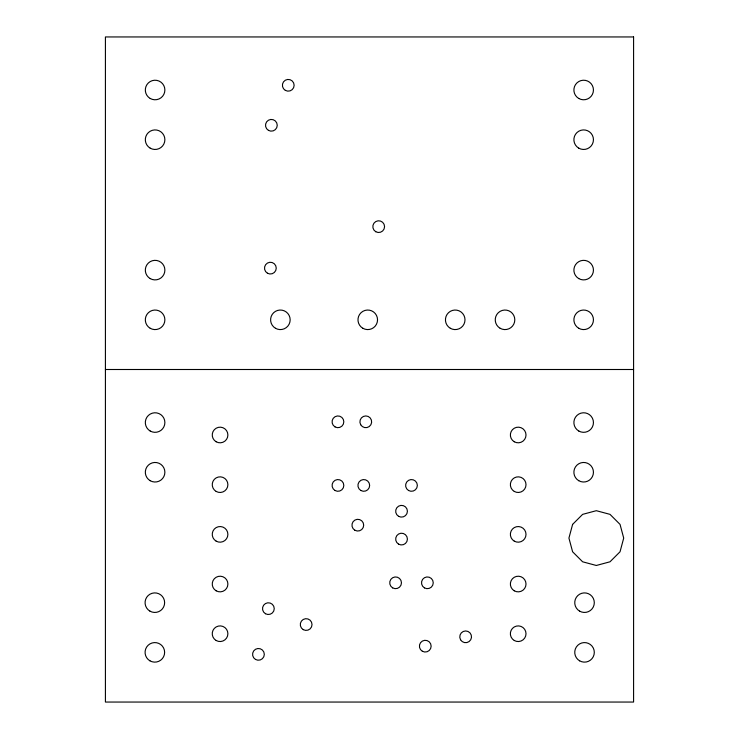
<?xml version="1.0" encoding="UTF-8"?>
<svg xmlns="http://www.w3.org/2000/svg" width="739" height="739" viewBox="0 0 739 739"><rect width="100%" height="100%" fill="white"/><g stroke="black" fill="none" stroke-linecap="round" stroke-linejoin="round"><path stroke-width="1.11" d="M105.418 369.5L633.582 369.5M572.605 524.394L568.928 538.084L572.605 551.774L582.628 561.797L596.318 565.474L610.008 561.797L620.039 551.774L623.707 538.084L620.039 524.394L610.008 514.362L596.318 510.695L582.628 514.362L572.605 524.394M633.582 36.95L105.418 36.95L105.418 702.05L633.582 702.05L633.582 36.95M149.962 660.832A9.783 9.783 0 0 0 164.631 652.361A9.783 9.783 0 0 0 149.962 643.891A9.783 9.783 0 0 0 149.962 660.832M335.016 490.502A5.866 5.866 0 0 0 343.82 485.421A5.866 5.866 0 0 0 335.016 480.341A5.866 5.866 0 0 0 335.016 490.502M500.137 328.282A9.783 9.783 0 0 0 514.806 319.811A9.783 9.783 0 0 0 500.137 311.341A9.783 9.783 0 0 0 500.137 328.282M392.658 587.884A5.866 5.866 0 0 0 401.462 582.803A5.866 5.866 0 0 0 392.658 577.722A5.866 5.866 0 0 0 392.658 587.884M275.49 328.282A9.783 9.783 0 0 0 290.159 319.811A9.783 9.783 0 0 0 275.49 311.341A9.783 9.783 0 0 0 275.49 328.282M460.563 639.762A5.866 5.866 0 0 0 470.725 639.762A5.866 5.866 0 0 0 465.644 630.958A5.866 5.866 0 0 0 460.563 639.762M149.962 611.144A9.783 9.783 0 0 0 164.631 602.673A9.783 9.783 0 0 0 149.962 594.202A9.783 9.783 0 0 0 149.962 611.144M398.607 516.33A5.866 5.866 0 0 0 407.411 511.24A5.866 5.866 0 0 0 398.607 506.16A5.866 5.866 0 0 0 398.607 516.33M422.338 651.244A5.866 5.866 0 0 0 431.142 646.163A5.866 5.866 0 0 0 422.338 641.082A5.866 5.866 0 0 0 422.338 651.244M265.449 613.721A5.866 5.866 0 0 0 274.252 608.64A5.866 5.866 0 0 0 265.449 603.56A5.866 5.866 0 0 0 265.449 613.721M303.221 629.628A5.866 5.866 0 0 0 312.024 624.547A5.866 5.866 0 0 0 303.221 619.467A5.866 5.866 0 0 0 303.221 629.628M408.547 490.502A5.866 5.866 0 0 0 417.35 485.421A5.866 5.866 0 0 0 408.547 480.341A5.866 5.866 0 0 0 408.547 490.502M255.509 659.437A5.866 5.866 0 0 0 264.313 654.357A5.866 5.866 0 0 0 255.509 649.276A5.866 5.866 0 0 0 255.509 659.437M424.445 587.884A5.866 5.866 0 0 0 433.248 582.803A5.866 5.866 0 0 0 424.445 577.722A5.866 5.866 0 0 0 424.445 587.884M267.444 273.218A5.866 5.866 0 0 0 276.247 268.128A5.866 5.866 0 0 0 267.444 263.047A5.866 5.866 0 0 0 267.444 273.218M285.328 90.37A5.866 5.866 0 0 0 294.131 85.29A5.866 5.866 0 0 0 285.328 80.209A5.866 5.866 0 0 0 285.328 90.37M360.854 490.502A5.866 5.866 0 0 0 369.657 485.421A5.866 5.866 0 0 0 360.854 480.341A5.866 5.866 0 0 0 360.854 490.502M360.697 424.74A5.866 5.866 0 0 0 370.867 424.74A5.866 5.866 0 0 0 365.787 415.937A5.866 5.866 0 0 0 360.697 424.74M335.016 426.893A5.866 5.866 0 0 0 343.82 421.812A5.866 5.866 0 0 0 335.016 416.722A5.866 5.866 0 0 0 335.016 426.893M354.886 530.251A5.866 5.866 0 0 0 363.69 525.17A5.866 5.866 0 0 0 354.886 520.09A5.866 5.866 0 0 0 354.886 530.251M398.607 544.163A5.866 5.866 0 0 0 407.411 539.082A5.866 5.866 0 0 0 398.607 534.001A5.866 5.866 0 0 0 398.607 544.163M375.763 231.723A5.866 5.866 0 0 0 384.566 226.642A5.866 5.866 0 0 0 375.763 221.561A5.866 5.866 0 0 0 375.763 231.723M268.442 130.369A5.866 5.866 0 0 0 277.245 125.288A5.866 5.866 0 0 0 268.442 120.208A5.866 5.866 0 0 0 268.442 130.369M514.279 640.501A7.824 7.824 0 0 0 526.011 633.72A7.824 7.824 0 0 0 514.279 626.94A7.824 7.824 0 0 0 514.279 640.501M514.279 590.812A7.824 7.824 0 0 0 526.011 584.032A7.824 7.824 0 0 0 514.279 577.261A7.824 7.824 0 0 0 514.279 590.812M514.279 541.142A7.824 7.824 0 0 0 526.011 534.371A7.824 7.824 0 0 0 514.279 527.591A7.824 7.824 0 0 0 514.279 541.142M514.279 491.435A7.824 7.824 0 0 0 526.011 484.664A7.824 7.824 0 0 0 514.279 477.884A7.824 7.824 0 0 0 514.279 491.435M514.279 441.765A7.824 7.824 0 0 0 526.011 434.994A7.824 7.824 0 0 0 514.279 428.214A7.824 7.824 0 0 0 514.279 441.765M216.157 441.765A7.824 7.824 0 0 0 227.889 434.994A7.824 7.824 0 0 0 216.157 428.214A7.824 7.824 0 0 0 216.157 441.765M216.157 491.435A7.824 7.824 0 0 0 227.889 484.664A7.824 7.824 0 0 0 216.157 477.884A7.824 7.824 0 0 0 216.157 491.435M216.157 541.142A7.824 7.824 0 0 0 227.889 534.371A7.824 7.824 0 0 0 216.157 527.591A7.824 7.824 0 0 0 216.157 541.142M216.157 590.812A7.824 7.824 0 0 0 227.889 584.032A7.824 7.824 0 0 0 216.157 577.261A7.824 7.824 0 0 0 216.157 590.812M216.157 640.501A7.824 7.824 0 0 0 227.889 633.72A7.824 7.824 0 0 0 216.157 626.94A7.824 7.824 0 0 0 216.157 640.501M579.635 660.832A9.783 9.783 0 0 0 594.304 652.361A9.783 9.783 0 0 0 579.635 643.891A9.783 9.783 0 0 0 579.635 660.832M579.635 611.144A9.783 9.783 0 0 0 594.304 602.673A9.783 9.783 0 0 0 579.635 594.202A9.783 9.783 0 0 0 579.635 611.144M578.776 480.71A9.783 9.783 0 0 0 593.445 472.239A9.783 9.783 0 0 0 578.776 463.769A9.783 9.783 0 0 0 578.776 480.71M578.776 431.022A9.783 9.783 0 0 0 593.445 422.551A9.783 9.783 0 0 0 578.776 414.08A9.783 9.783 0 0 0 578.776 431.022M150.211 431.022A9.783 9.783 0 0 0 164.88 422.551A9.783 9.783 0 0 0 150.211 414.08A9.783 9.783 0 0 0 150.211 431.022M150.211 480.71A9.783 9.783 0 0 0 164.88 472.239A9.783 9.783 0 0 0 150.211 463.769A9.783 9.783 0 0 0 150.211 480.71M150.211 98.472A9.783 9.783 0 0 0 164.88 90.001A9.783 9.783 0 0 0 150.211 81.53A9.783 9.783 0 0 0 150.211 98.472M150.211 148.16A9.783 9.783 0 0 0 164.88 139.689A9.783 9.783 0 0 0 150.211 131.219A9.783 9.783 0 0 0 150.211 148.16M578.776 98.472A9.783 9.783 0 0 0 593.445 90.001A9.783 9.783 0 0 0 578.776 81.53A9.783 9.783 0 0 0 578.776 98.472M578.776 148.16A9.783 9.783 0 0 0 593.445 139.689A9.783 9.783 0 0 0 578.776 131.219A9.783 9.783 0 0 0 578.776 148.16M150.211 278.594A9.783 9.783 0 0 0 164.88 270.123A9.783 9.783 0 0 0 150.211 261.652A9.783 9.783 0 0 0 150.211 278.594M150.211 328.282A9.783 9.783 0 0 0 164.88 319.811A9.783 9.783 0 0 0 150.211 311.341A9.783 9.783 0 0 0 150.211 328.282M578.776 278.594A9.783 9.783 0 0 0 593.445 270.123A9.783 9.783 0 0 0 578.776 261.652A9.783 9.783 0 0 0 578.776 278.594M578.776 328.282A9.783 9.783 0 0 0 593.445 319.811A9.783 9.783 0 0 0 578.776 311.341A9.783 9.783 0 0 0 578.776 328.282M362.867 328.282A9.783 9.783 0 0 0 377.537 319.811A9.783 9.783 0 0 0 362.867 311.341A9.783 9.783 0 0 0 362.867 328.282M450.328 328.282A9.783 9.783 0 0 0 464.997 319.811A9.783 9.783 0 0 0 450.328 311.341A9.783 9.783 0 0 0 450.328 328.282"/></g></svg>
